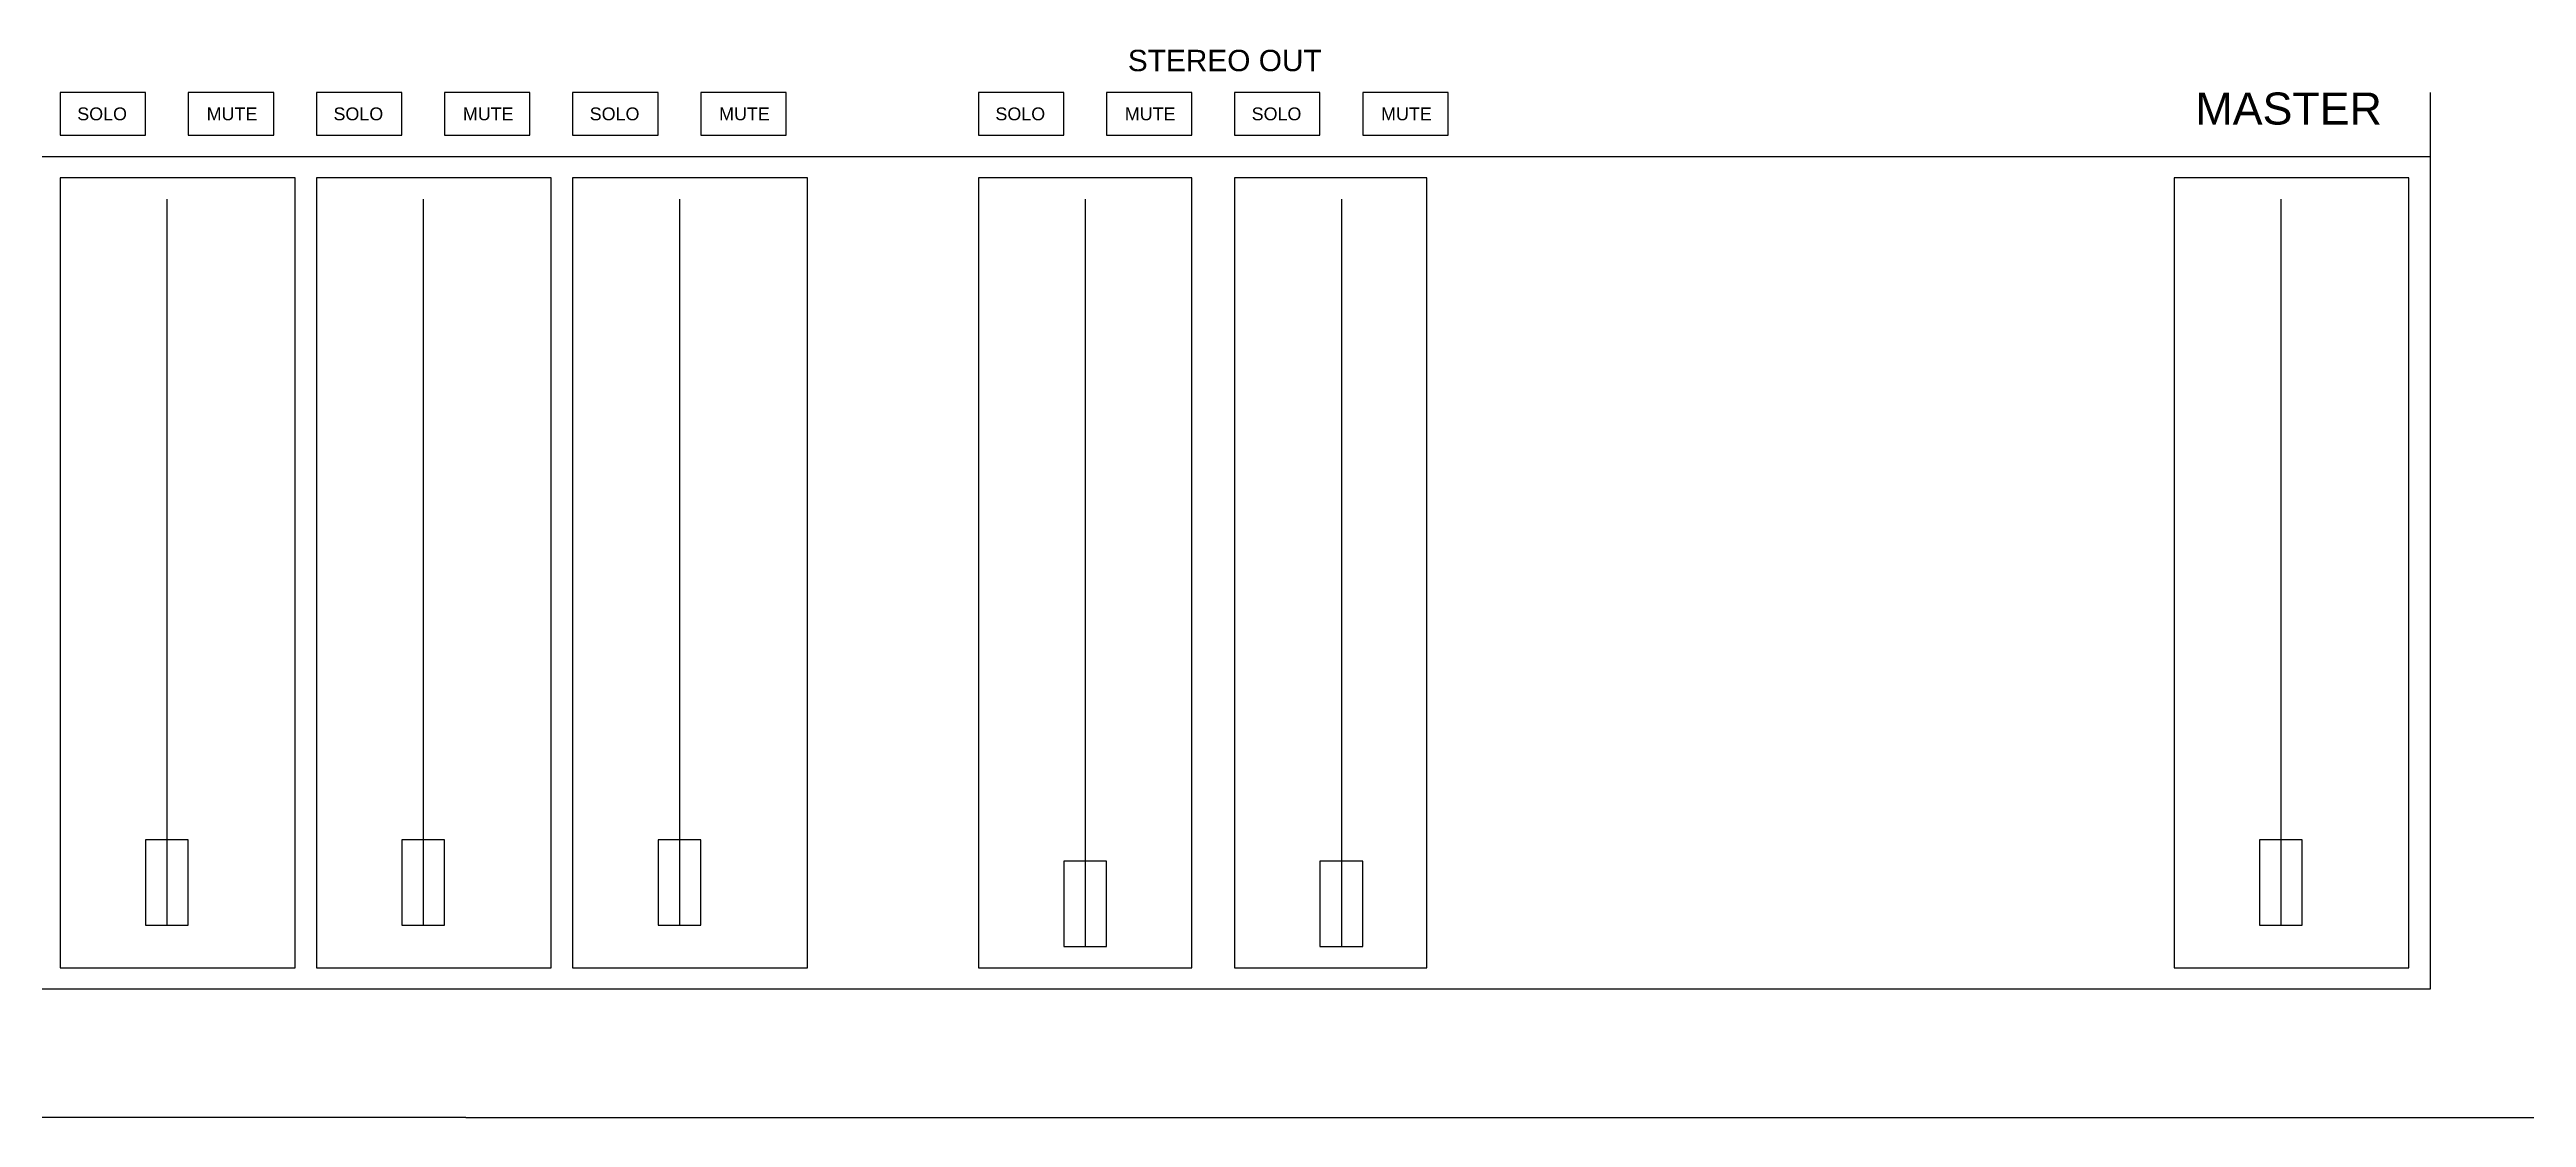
# Model space of a CAD drawing. Header units: inches. Extents: x -1200 to 6105, y -1104 to 2900.
# Drawn here: x 2902 to 4062, y -1054 to -554 of the extents above; entities that cross this region are included whole.
import ezdxf

# ---------------------------------------------------------------- set-up
doc = ezdxf.new("R2010")
doc.units = ezdxf.units.IN
doc.header["$MEASUREMENT"] = 0
doc.layers.get('0').update_dxf_attribs({"lineweight": 25, "true_color": 0xffffff})
doc.styles.add('textstyle1220', font='')
doc.styles.add('textstyle1362', font='')
doc.styles.add('textstyle1363', font='')
doc.styles.add('textstyle1364', font='')
doc.styles.add('textstyle1365', font='')
doc.styles.add('textstyle1366', font='')
doc.styles.add('textstyle1372', font='')
doc.styles.add('textstyle1373', font='')
doc.styles.add('textstyle1374', font='')
doc.styles.add('textstyle1375', font='')
doc.styles.add('textstyle1376', font='')
doc.styles.add('textstyle1377', font='')
doc.styles.get('textstyle1220').set_extended_font_data('Liberation Sans')
doc.styles.get('textstyle1362').set_extended_font_data('Liberation Sans')
doc.styles.get('textstyle1363').set_extended_font_data('Liberation Sans')
doc.styles.get('textstyle1364').set_extended_font_data('Liberation Sans')
doc.styles.get('textstyle1365').set_extended_font_data('Liberation Sans')
doc.styles.get('textstyle1366').set_extended_font_data('Liberation Sans')
doc.styles.get('textstyle1372').set_extended_font_data('Liberation Sans')
doc.styles.get('textstyle1373').set_extended_font_data('Liberation Sans')
doc.styles.get('textstyle1374').set_extended_font_data('Liberation Sans')
doc.styles.get('textstyle1375').set_extended_font_data('Liberation Sans')
doc.styles.get('textstyle1376').set_extended_font_data('Liberation Sans')
doc.styles.get('textstyle1377').set_extended_font_data('Liberation Sans')

msp = doc.modelspace()

# ---------------------------------------------------------------- linework, layer by layer
for p, q in [((2906.5, -573.8), (2906.5, -593.8)), ((2946.5, -573.8), (2906.5, -573.8)), ((2946.5, -593.8), (2946.5, -573.8)), ((2966.5, -573.8), (2966.5, -593.8)), ((3006.5, -573.8), (2966.5, -573.8)), ((3006.5, -593.8), (3006.5, -573.8)), ((3026.5, -573.8), (3026.5, -593.8)), ((3066.5, -573.8), (3026.5, -573.8)), ((3066.5, -593.8), (3066.5, -573.8)), ((3086.5, -573.8), (3086.5, -593.8)), ((3126.5, -573.8), (3086.5, -573.8)), ((3126.5, -593.8), (3126.5, -573.8)), ((3146.5, -573.8), (3146.5, -593.8)), ((3186.5, -573.8), (3146.5, -573.8)), ((3186.5, -593.8), (3186.5, -573.8)), ((3206.5, -573.8), (3206.5, -593.8)), ((3246.5, -573.8), (3206.5, -573.8)), ((3246.5, -593.8), (3246.5, -573.8)), ((3336.5, -573.8), (3336.5, -593.8)), ((3376.5, -573.8), (3336.5, -573.8)), ((3376.5, -593.8), (3376.5, -573.8)), ((3396.5, -573.8), (3396.5, -593.8)), ((3436.5, -573.8), (3396.5, -573.8)), ((3436.5, -593.8), (3436.5, -573.8)), ((3456.5, -573.8), (3456.5, -593.8)), ((3496.5, -573.8), (3456.5, -573.8)), ((3496.5, -593.8), (3496.5, -573.8)), ((3516.5, -573.8), (3516.5, -593.8)), ((3556.5, -573.8), (3516.5, -573.8)), ((3556.5, -593.8), (3556.5, -573.8)), ((4016.5, -573.8), (4016.5, -993.8)), ((2906.5, -593.8), (2936.5, -593.8)), ((2936.5, -593.8), (2946.5, -593.8)), ((2966.5, -593.8), (3006.5, -593.8)), ((3026.5, -593.8), (3056.5, -593.8)), ((3056.5, -593.8), (3066.5, -593.8)), ((3086.5, -593.8), (3126.5, -593.8)), ((3146.5, -593.8), (3176.5, -593.8)), ((3176.5, -593.8), (3186.5, -593.8)), ((3206.5, -593.8), (3246.5, -593.8)), ((3336.5, -593.8), (3366.5, -593.8)), ((3366.5, -593.8), (3376.5, -593.8)), ((3396.5, -593.8), (3436.5, -593.8)), ((3456.5, -593.8), (3486.5, -593.8)), ((3486.5, -593.8), (3496.5, -593.8)), ((3516.5, -593.8), (3556.5, -593.8)), ((2296.5, -603.8), (4016.5, -603.8)), ((3016.5, -613.8), (2906.5, -613.8)), ((2906.5, -613.8), (2906.5, -623.8)), ((3016.5, -983.8), (3016.5, -613.8)), ((3136.5, -613.8), (3026.5, -613.8)), ((3026.5, -613.8), (3026.5, -623.8)), ((3136.5, -983.8), (3136.5, -613.8)), ((3256.5, -613.8), (3146.5, -613.8)), ((3146.5, -613.8), (3146.5, -623.8)), ((3256.5, -983.8), (3256.5, -613.8)), ((3336.5, -613.8), (3336.5, -983.8)), ((3436.5, -613.8), (3336.5, -613.8)), ((3436.5, -983.8), (3436.5, -613.8)), ((3456.5, -613.8), (3456.5, -983.8)), ((3546.5, -613.8), (3456.5, -613.8)), ((3546.5, -983.8), (3546.5, -613.8)), ((4006.5, -613.8), (3896.5, -613.8)), ((3896.5, -613.8), (3896.5, -623.8)), ((4006.5, -983.8), (4006.5, -613.8)), ((2906.5, -623.8), (2906.5, -983.8)), ((2956.5, -623.8), (2956.5, -963.8)), ((3026.5, -623.8), (3026.5, -983.8)), ((3076.5, -623.8), (3076.5, -963.8)), ((3146.5, -623.8), (3146.5, -983.8)), ((3196.5, -623.8), (3196.5, -963.8)), ((3386.5, -623.8), (3386.5, -973.8)), ((3506.5, -623.8), (3506.5, -973.8)), ((3896.5, -623.8), (3896.5, -983.8)), ((3946.5, -623.8), (3946.5, -963.8)), ((2946.5, -923.8), (2946.5, -963.8)), ((2966.5, -923.8), (2946.5, -923.8)), ((2966.5, -963.8), (2966.5, -923.8)), ((3066.5, -923.8), (3066.5, -963.8)), ((3086.5, -923.8), (3066.5, -923.8)), ((3086.5, -963.8), (3086.5, -923.8)), ((3186.5, -923.8), (3186.5, -963.8)), ((3206.5, -923.8), (3186.5, -923.8)), ((3206.5, -963.8), (3206.5, -923.8)), ((3936.5, -923.8), (3936.5, -963.8)), ((3956.5, -923.8), (3936.5, -923.8)), ((3956.5, -963.8), (3956.5, -923.8)), ((3376.5, -933.8), (3376.5, -973.8)), ((3396.5, -933.8), (3376.5, -933.8)), ((3396.5, -973.8), (3396.5, -933.8)), ((3516.5, -933.8), (3496.5, -933.8)), ((3496.5, -933.8), (3496.5, -973.8)), ((3516.5, -973.8), (3516.5, -933.8)), ((2946.5, -963.8), (2966.5, -963.8)), ((3066.5, -963.8), (3086.5, -963.8)), ((3186.5, -963.8), (3206.5, -963.8)), ((3376.5, -973.8), (3396.5, -973.8)), ((3496.5, -973.8), (3506.5, -973.8)), ((3506.5, -973.8), (3516.5, -973.8)), ((3936.5, -963.8), (3956.5, -963.8)), ((2906.5, -983.8), (3016.5, -983.8)), ((3026.5, -983.8), (3136.5, -983.8)), ((3146.5, -983.8), (3256.5, -983.8)), ((3336.5, -983.8), (3436.5, -983.8)), ((3456.5, -983.8), (3546.5, -983.8)), ((3896.5, -983.8), (4006.5, -983.8)), ((4016.5, -993.8), (2296.5, -993.8)), ((3096.5, -1053.8), (2276.5, -1053.8)), ((3096.5, -1053.8), (4096.5, -1053.8))]:
    msp.add_line(p, q)

# ---------------------------------------------------------------- texts
at = {"char_height": 1, "attachment_point": 1}
for s, insert, style in [('\\C7;\\H10;STEREO OUT', (3406.5, -553.8), 'textstyle1220'), ('\\C7;\\H15;MASTER', (3906.5, -573.8), 'textstyle1377'), ('\\C7;\\H6;SOLO', (2914.5, -580.8), 'textstyle1362'), ('\\C7;\\H6;MUTE', (2975.1, -580.8), 'textstyle1372'), ('\\C7;\\H6;SOLO', (3034.5, -580.8), 'textstyle1363'), ('\\C7;\\H6;MUTE', (3095.1, -580.8), 'textstyle1373'), ('\\C7;\\H6;SOLO', (3154.5, -580.8), 'textstyle1364'), ('\\C7;\\H6;MUTE', (3215.1, -580.8), 'textstyle1374'), ('\\C7;\\H6;SOLO', (3344.5, -580.8), 'textstyle1365'), ('\\C7;\\H6;MUTE', (3405.1, -580.8), 'textstyle1375'), ('\\C7;\\H6;SOLO', (3464.5, -580.8), 'textstyle1366'), ('\\C7;\\H6;MUTE', (3525.1, -580.8), 'textstyle1376')]:
    msp.add_mtext(s, dxfattribs=dict(at, insert=insert, style=style))

doc.saveas('drawing.dxf')
